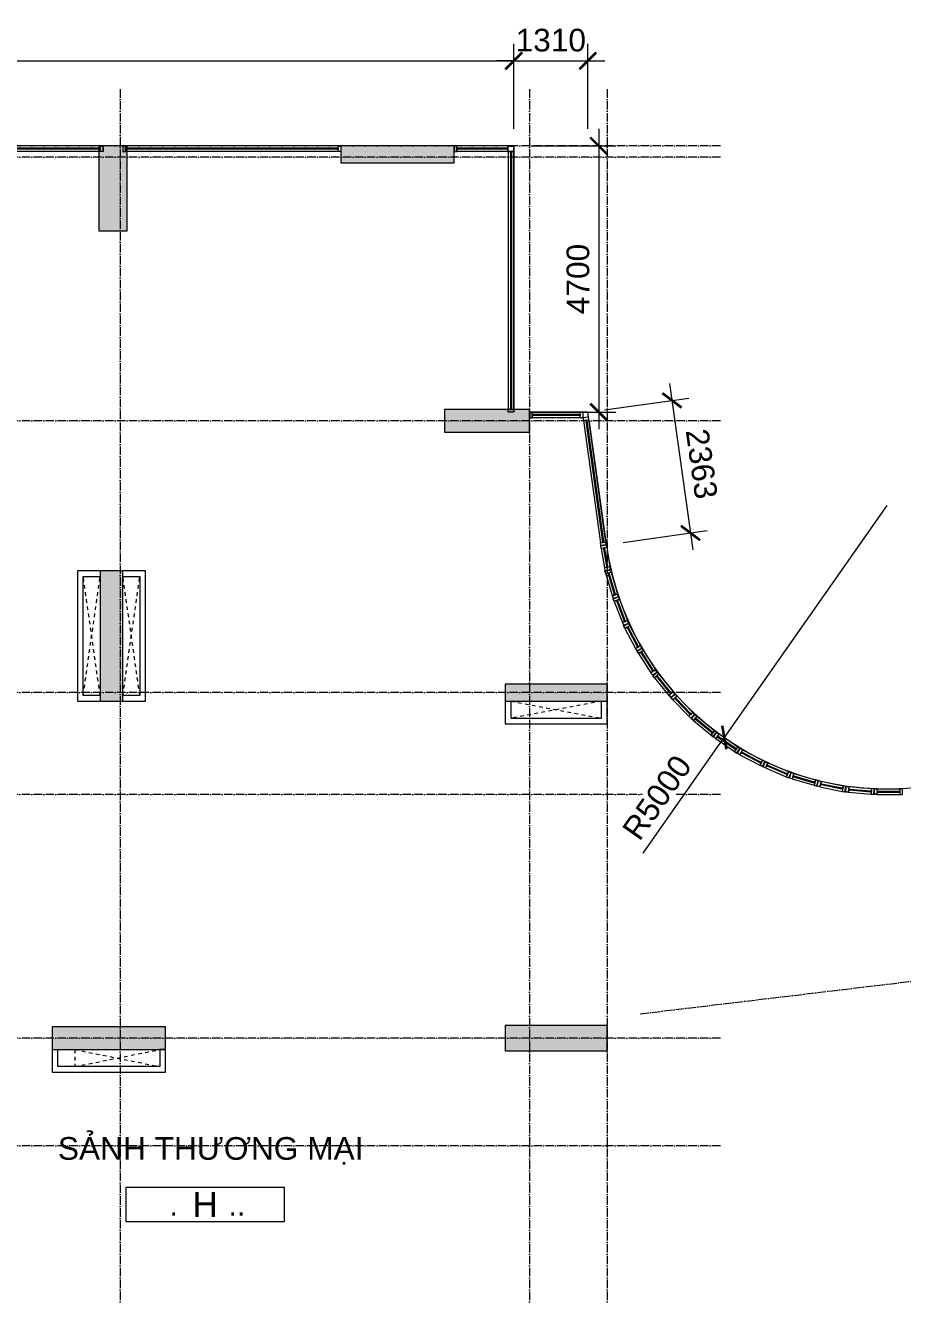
# Model space of a CAD drawing. Header units: millimetres. Extents: x -20211 to 105142, y -25405 to 48204.
# Drawn here: x 30730 to 46216, y 22325 to 44727 of the extents above; entities that cross this region are included whole.
import ezdxf
from ezdxf.enums import TextEntityAlignment as Align

# ---------------------------------------------------------------- set-up
doc = ezdxf.new("R2010")
doc.units = ezdxf.units.MM
doc.linetypes.add('Dash', pattern=[6.35, 3.175, -3.175])
doc.linetypes.add('Grid Line', pattern=[4.2, 3, -0.6, 0, -0.6])
doc.layers.get('Defpoints').update_dxf_attribs({"color": 230})
for name, color, linetype, lineweight in [('A-DETL-GENF-HDLN', 161, 'Dash', 5), ('CHU', 181, 'Continuous', 5), ('CUA', 31, 'Continuous', 9), ('DIM', 1, 'Continuous', 5), ('KI-HIEU-1', 151, 'Continuous', 9), ('NET-CAT', 3, 'Continuous', 15), ('NET-THAY', 2, 'Continuous', 9), ('TRUC', 225, 'Continuous', 5), ('X-COT HAM$0$LC.HA', 8, 'Continuous', 9)]:
    doc.layers.add(name, color=color, linetype=linetype, lineweight=lineweight)
doc.styles.add('Arial', font='arial_0.ttf', dxfattribs={"height": 476.25})
doc.styles.add('Arial_3', font='arial_0.ttf', dxfattribs={"height": 400})
doc.styles.add('TA1', font='arial_0.ttf')
doc.dimstyles.new('D_200_KTx2', dxfattribs={"dimtxt": 400, "dimasz": 300, "dimexe": 300, "dimexo": 300, "dimgap": 160, "dimtad": 1, "dimdec": 0, "dimzin": 9, "dimtxsty": 'TA1', "dimblk": 'ARCHTICK', "dimcen": 1, "dimdle": 300, "dimclrd": 256, "dimclre": 256, "dimclrt": 7, "dimadec": 0, "dimazin": 0, "dimtfac": 1, "dimtdec": 0, "dimtix": 1, "dimtmove": 1, "dimatfit": 3, "dimldrblk": 'ARCHTICK', "dimfxl": 0, "dimtolj": 1, "dimtzin": 0, "dimlwd": -1, "dimlwe": -1, "dimarcsym": 0})

# ---------------------------------------------------------------- blocks, each defined once
blk = doc.blocks.new('_ARCHTICK')
at = {"color": 0, "linetype": 'ByBlock', "const_width": 0.15}
blk.add_lwpolyline([(-0.5, -0.5), (0.5, 0.5)], dxfattribs=at)
blk = doc.blocks.new('*D71')
at = {"layer": 'Defpoints', "color": 0, "transparency": 16777216}
for p in [(39351, 44100), (1301, 42600), (39351, 42600)]:
    blk.add_point(p, dxfattribs=at)
at = {"layer": 'DIM', "transparency": 16777216}
for p, q in [((1301, 42900), (1301, 44400)), ((39351, 42900), (39351, 44400)), ((1001, 44100), (39651, 44100))]:
    blk.add_line(p, q, dxfattribs=at)
at = {"layer": 'DIM', "transparency": 16777216, "xscale": 300, "yscale": 300, "zscale": 300, "rotation": 180}
blk.add_blockref('_ARCHTICK', (1301, 44100), dxfattribs=at)
at = {"layer": 'DIM', "transparency": 16777216, "xscale": 300, "yscale": 300, "zscale": 300}
blk.add_blockref('_ARCHTICK', (39351, 44100), dxfattribs=at)
at = {"layer": 'DIM', "color": 7, "transparency": 16777216, "insert": (20326, 44464), "char_height": 400, "attachment_point": 5, "style": 'TA1'}
blk.add_mtext('\\A1;38050', dxfattribs=at)
blk = doc.blocks.new('*D72')
at = {"layer": 'Defpoints', "color": 0, "transparency": 16777216}
for p in [(40660, 44100), (39351, 42600), (40660, 42600)]:
    blk.add_point(p, dxfattribs=at)
at = {"layer": 'DIM', "transparency": 16777216}
for p, q in [((39351, 42900), (39351, 44400)), ((40660, 42900), (40660, 44400)), ((39351, 44100), (39051, 44100)), ((39351, 44100), (40660, 44100)), ((40660, 44100), (40960, 44100))]:
    blk.add_line(p, q, dxfattribs=at)
at = {"layer": 'DIM', "transparency": 16777216, "xscale": 300, "yscale": 300, "zscale": 300}
blk.add_blockref('_ARCHTICK', (39351, 44100), dxfattribs=at)
at = {"layer": 'DIM', "transparency": 16777216, "xscale": 300, "yscale": 300, "zscale": 300, "rotation": 180}
blk.add_blockref('_ARCHTICK', (40660, 44100), dxfattribs=at)
at = {"layer": 'DIM', "color": 7, "transparency": 16777216, "insert": (40005, 44464), "char_height": 400, "attachment_point": 5, "style": 'TA1'}
blk.add_mtext('\\A1;1310', dxfattribs=at)
blk = doc.blocks.new('*D73')
at = {"layer": 'Defpoints', "color": 0, "transparency": 16777216}
for p in [(39351, 42600), (39351, 37900), (40851, 37900)]:
    blk.add_point(p, dxfattribs=at)
at = {"layer": 'DIM', "transparency": 16777216}
for p, q in [((40851, 42900), (40851, 37600)), ((39651, 42600), (41151, 42600)), ((39651, 37900), (41151, 37900))]:
    blk.add_line(p, q, dxfattribs=at)
at = {"layer": 'DIM', "transparency": 16777216, "xscale": 300, "yscale": 300, "zscale": 300}
for p, rotation in [((40851, 42600), 90), ((40851, 37900), 270)]:
    blk.add_blockref('_ARCHTICK', p, dxfattribs=dict(at, rotation=rotation))
at = {"layer": 'DIM', "color": 7, "transparency": 16777216, "insert": (40486, 40250), "char_height": 400, "attachment_point": 5, "rotation": 90, "style": 'TA1', "bg_fill": 3, "box_fill_scale": 1.1, "bg_fill_color": 256, "bg_fill_true_color": 13158600, "bg_fill_transparency": 0}
blk.add_mtext('\\A1;4700', dxfattribs=at)
blk = doc.blocks.new('*D74')
at = {"layer": 'Defpoints', "color": 0, "transparency": 16777216}
for p in [(40658, 37900), (42471, 35768), (40986, 35560)]:
    blk.add_point(p, dxfattribs=at)
at = {"layer": 'DIM', "transparency": 16777216}
for p, q in [((42102, 38405), (42513, 35470)), ((40955, 37942), (42441, 38149)), ((41283, 35601), (42768, 35809))]:
    blk.add_line(p, q, dxfattribs=at)
at = {"layer": 'DIM', "transparency": 16777216, "xscale": 300, "yscale": 300, "zscale": 300}
for p, rotation in [((42144, 38108), 97.96458560063454), ((42471, 35768), 277.9645856006346)]:
    blk.add_blockref('_ARCHTICK', p, dxfattribs=dict(at, rotation=rotation))
at = {"layer": 'DIM', "color": 7, "transparency": 16777216, "insert": (42668, 36988), "char_height": 400, "attachment_point": 5, "rotation": 277.9646, "style": 'TA1', "bg_fill": 3, "box_fill_scale": 1.1, "bg_fill_color": 256, "bg_fill_true_color": 13158600, "bg_fill_transparency": 0}
blk.add_mtext('\\A1;2363', dxfattribs=at)
blk = doc.blocks.new('*D76')
at = {"layer": 'Defpoints', "color": 0, "transparency": 16777216}
for p in [(45937, 36252), (43068, 32158)]:
    blk.add_point(p, dxfattribs=at)
at = {"layer": 'DIM', "transparency": 16777216}
for p in [(45937, 36252), (41636, 30114)]:
    blk.add_line(p, (43068, 32158), dxfattribs=at)
at = {"layer": 'DIM', "transparency": 16777216, "xscale": 300, "yscale": 300, "zscale": 300, "rotation": 54.98048717896597}
blk.add_blockref('_ARCHTICK', (43068, 32158), dxfattribs=at)
at = {"layer": 'DIM', "color": 7, "transparency": 16777216, "insert": (41881, 31099), "char_height": 400, "attachment_point": 5, "rotation": 54.9805, "style": 'TA1', "bg_fill": 3, "box_fill_scale": 1.1, "bg_fill_color": 256, "bg_fill_true_color": 13158600, "bg_fill_transparency": 0}
blk.add_mtext('\\A1;R5000', dxfattribs=at)
blk = doc.blocks.new('*U86')
at = {"color": 7, "ltscale": 30, "true_color": 0xffffff, "insert": (520, 350), "char_height": 200, "attachment_point": 5, "bg_fill": 3, "box_fill_scale": 1.25, "bg_fill_color": 256, "bg_fill_true_color": 13158600, "bg_fill_transparency": 0}
blk.add_mtext('\\A1;.      ..', dxfattribs=at)
blk.add_lwpolyline([(-200, 200), (1200, 200), (1200, 500), (-200, 500)], close=True)
at = {"color": 7, "style": 'Arial'}
blk.add_attdef('±0.000', text='', height=220, dxfattribs=at).set_placement((500, 350), align=Align.MIDDLE)
blk = doc.blocks.new('ALC1807-ASCENT PLAZA-KET CAU_rvt-1-MẶT BẰNG TẦNG 1')
at = {"layer": 'X-COT HAM$0$LC.HA'}
h = blk.add_hatch(color=256, dxfattribs=at)
h.dxf.hatch_style = 1
h.paths.add_polyline_path([(32526, 42600), (32026, 42600), (32026, 41100), (32526, 41100)])
h = blk.add_hatch(color=256, dxfattribs=at)
h.dxf.hatch_style = 1
h.paths.add_polyline_path([(36301, 42600), (36301, 42300), (38301, 42300), (38301, 42600)])
h = blk.add_hatch(color=256, dxfattribs=at)
h.dxf.hatch_style = 1
h.paths.add_polyline_path([(38131, 37950), (38131, 37550), (39631, 37550), (39631, 37950)])
h = blk.add_hatch(color=256, dxfattribs=at)
h.dxf.hatch_style = 1
h.paths.add_polyline_path([(32451, 35100), (32051, 35100), (32051, 32800), (32451, 32800)])
h = blk.add_hatch(color=256, dxfattribs=at)
h.dxf.hatch_style = 1
h.paths.add_polyline_path([(39201, 33100), (39201, 32800), (41001, 32800), (41001, 33100)])
h = blk.add_hatch(color=256, dxfattribs=at)
h.dxf.hatch_style = 1
h.paths.add_polyline_path([(31201, 27050), (31201, 26650), (33201, 26650), (33201, 27050)])
h = blk.add_hatch(color=256, dxfattribs=at)
h.dxf.hatch_style = 1
h.paths.add_polyline_path([(39200, 27075), (39200, 26625), (41000, 26625), (41000, 27075)])
at = {"ltscale": 1000}
for points in [[(32526, 42600), (32026, 42600), (32026, 41100), (32526, 41100)], [(36301, 42600), (36301, 42300), (38301, 42300), (38301, 42600)], [(38131, 37950), (38131, 37550), (39631, 37550), (39631, 37950)], [(32451, 35100), (32051, 35100), (32051, 32800), (32451, 32800)], [(39201, 33100), (39201, 32800), (41001, 32800), (41001, 33100)], [(31201, 27050), (31201, 26650), (33201, 26650), (33201, 27050)], [(39200, 27075), (39200, 26625), (41000, 26625), (41000, 27075)]]:
    blk.add_lwpolyline(points, close=True, dxfattribs=at)
blk = doc.blocks.new('*U134')
for p, q in [((893, 100, 0), (50, 100, 0)), ((893, 0, 0), (50, 0, 0)), ((880, 58, 0), (63, 58, 0)), ((880, 42, 0), (63, 42, 0))]:
    blk.add_line(p, q)
at = {"ltscale": 100}
for p, q in [((50, 61, 0), (50, 39, 0)), ((50, 61, 0), (50, 39, 0)), ((893, 61, 0), (893, 39, 0)), ((893, 61, 0), (893, 39, 0))]:
    blk.add_line(p, q, dxfattribs=at)
at = {"color": 1, "lineweight": 0, "ltscale": 10}
blk.add_line((57, 50, 0), (886, 50, 0), dxfattribs=at)
at = {"ltscale": 25, "elevation": 0}
for points in [[(0, 0), (50, 0), (50, 100), (0, 100)], [(2, 2), (48, 2), (48, 98), (2, 98)]]:
    blk.add_lwpolyline(points, close=True, dxfattribs=at)
at = {"elevation": 0}
for points in [[(50, 39), (50, 61), (63, 61, -0.414214), (63, 60), (63, 57, -0.414214), (63, 56, -0.414214), (62, 57), (62, 59, 0.414214), (62, 60), (52, 60, 0.414214), (51, 59), (51, 40, 0.414214), (52, 40), (62, 40, 0.414214), (62, 40), (62, 43, -0.414214), (63, 43, -0.414214), (63, 43), (63, 39, -0.414214), (63, 39), (50, 39)], [(893, 39), (893, 61), (880, 61, 0.414214), (880, 60), (880, 57, 0.414214), (880, 56, 0.414214), (881, 57), (881, 59, -0.414214), (881, 60), (891, 60, -0.414214), (892, 59), (892, 40, -0.414214), (891, 40), (881, 40, -0.414214), (881, 40), (881, 43, 0.414214), (880, 43, 0.414214), (880, 43), (880, 39, 0.414214), (880, 39), (893, 39)]]:
    blk.add_lwpolyline(points, format="xyb", dxfattribs=at)
for points in [[(50, 40), (50, 59)], [(50, 40), (50, 59)], [(893, 40), (893, 59)], [(893, 40), (893, 59)]]:
    blk.add_lwpolyline(points, dxfattribs=at)
for points in [[(57, 52, 0.110226), (57, 52), (57, 48, 0.110226), (57, 48, 0.547587), (60, 47, -0.371535), (61, 47, 0.207699), (65, 47, -0.626616), (65, 47, -0.088099), (63, 42), (63, 44), (60, 44), (60, 43), (56, 46, -0.26277), (55, 47), (55, 50), (55, 53, -0.26277), (56, 54), (60, 57), (60, 56), (63, 56), (63, 58, -0.088099), (65, 53, -0.626616), (65, 53, 0.207699), (61, 53, -0.371535), (60, 53, 0.547587)], [(886, 52, -0.110226), (886, 52), (886, 48, -0.110226), (886, 48, -0.547587), (882, 47, 0.371535), (882, 47, -0.207699), (878, 47, 0.626616), (877, 47, 0.088099), (880, 42), (880, 44), (882, 44), (882, 43), (887, 46, 0.26277), (887, 47), (887, 50), (887, 53, 0.26277), (887, 54), (882, 57), (882, 56), (880, 56), (880, 58, 0.088099), (877, 53, 0.626616), (878, 53, -0.207699), (882, 53, 0.371535), (882, 53, -0.547587)]]:
    blk.add_lwpolyline(points, format="xyb", close=True)
for points in [[(57, 47), (57, 52), (886, 52), (886, 47)], [(943, 100), (943, 0), (893, 0), (893, 100)], [(941, 98), (941, 2), (895, 2), (895, 98)]]:
    blk.add_lwpolyline(points, close=True)
blk = doc.blocks.new('*U135')
for p, q in [((450, 100, 0), (50, 100, 0)), ((450, 0, 0), (50, 0, 0)), ((437, 58, 0), (63, 58, 0)), ((437, 42, 0), (63, 42, 0))]:
    blk.add_line(p, q)
at = {"ltscale": 100}
for p, q in [((50, 61, 0), (50, 39, 0)), ((50, 61, 0), (50, 39, 0)), ((450, 61, 0), (450, 39, 0)), ((450, 61, 0), (450, 39, 0))]:
    blk.add_line(p, q, dxfattribs=at)
at = {"color": 1, "lineweight": 0, "ltscale": 10}
blk.add_line((57, 50, 0), (443, 50, 0), dxfattribs=at)
at = {"ltscale": 25, "elevation": 0}
for points in [[(0, 0), (50, 0), (50, 100), (0, 100)], [(2, 2), (48, 2), (48, 98), (2, 98)]]:
    blk.add_lwpolyline(points, close=True, dxfattribs=at)
at = {"elevation": 0}
for points in [[(50, 39), (50, 61), (63, 61, -0.414214), (63, 60), (63, 57, -0.414214), (63, 56, -0.414214), (62, 57), (62, 59, 0.414214), (62, 60), (52, 60, 0.414214), (51, 59), (51, 40, 0.414214), (52, 40), (62, 40, 0.414214), (62, 40), (62, 43, -0.414214), (63, 43, -0.414214), (63, 43), (63, 39, -0.414214), (63, 39), (50, 39)], [(450, 39), (450, 61), (438, 61, 0.414214), (437, 60), (437, 57, 0.414214), (438, 56, 0.414214), (438, 57), (438, 59, -0.414214), (439, 60), (449, 60, -0.414214), (449, 59), (449, 40, -0.414214), (449, 40), (439, 40, -0.414214), (438, 40), (438, 43, 0.414214), (438, 43, 0.414214), (437, 43), (437, 39, 0.414214), (438, 39), (450, 39)]]:
    blk.add_lwpolyline(points, format="xyb", dxfattribs=at)
for points in [[(50, 40), (50, 59)], [(50, 40), (50, 59)], [(450, 40), (450, 59)], [(450, 40), (450, 59)]]:
    blk.add_lwpolyline(points, dxfattribs=at)
for points in [[(57, 52, 0.110226), (57, 52), (57, 48, 0.110226), (57, 48, 0.547587), (60, 47, -0.371535), (61, 47, 0.207699), (65, 47, -0.626616), (65, 47, -0.088099), (63, 42), (63, 44), (60, 44), (60, 43), (56, 46, -0.26277), (55, 47), (55, 50), (55, 53, -0.26277), (56, 54), (60, 57), (60, 56), (63, 56), (63, 58, -0.088099), (65, 53, -0.626616), (65, 53, 0.207699), (61, 53, -0.371535), (60, 53, 0.547587)], [(443, 52, -0.110226), (443, 52), (443, 48, -0.110226), (443, 48, -0.547587), (440, 47, 0.371535), (439, 47, -0.207699), (435, 47, 0.626616), (435, 47, 0.088099), (437, 42), (437, 44), (440, 44), (440, 43), (444, 46, 0.26277), (445, 47), (445, 50), (445, 53, 0.26277), (444, 54), (440, 57), (440, 56), (437, 56), (437, 58, 0.088099), (435, 53, 0.626616), (435, 53, -0.207699), (439, 53, 0.371535), (440, 53, -0.547587)]]:
    blk.add_lwpolyline(points, format="xyb", close=True)
for points in [[(57, 47), (57, 52), (443, 52), (443, 47)], [(500, 100), (500, 0), (450, 0), (450, 100)], [(498, 98), (498, 2), (452, 2), (452, 98)]]:
    blk.add_lwpolyline(points, close=True)
blk = doc.blocks.new('*U137')
for p, q in [((2226, 100, 0), (50, 100, 0)), ((2226, 0, 0), (50, 0, 0)), ((2213, 58, 0), (63, 58, 0)), ((2213, 42, 0), (63, 42, 0))]:
    blk.add_line(p, q)
at = {"ltscale": 100}
for p, q in [((50, 61, 0), (50, 39, 0)), ((50, 61, 0), (50, 39, 0)), ((2226, 61, 0), (2226, 39, 0)), ((2226, 61, 0), (2226, 39, 0))]:
    blk.add_line(p, q, dxfattribs=at)
at = {"color": 1, "lineweight": 0, "ltscale": 10}
blk.add_line((57, 50, 0), (2219, 50, 0), dxfattribs=at)
at = {"ltscale": 25, "elevation": 0}
for points in [[(0, 0), (50, 0), (50, 100), (0, 100)], [(2, 2), (48, 2), (48, 98), (2, 98)]]:
    blk.add_lwpolyline(points, close=True, dxfattribs=at)
at = {"elevation": 0}
for points in [[(50, 39), (50, 61), (63, 61, -0.414214), (63, 60), (63, 57, -0.414214), (63, 56, -0.414214), (62, 57), (62, 59, 0.414214), (62, 60), (52, 60, 0.414214), (51, 59), (51, 40, 0.414214), (52, 40), (62, 40, 0.414214), (62, 40), (62, 43, -0.414214), (63, 43, -0.414214), (63, 43), (63, 39, -0.414214), (63, 39), (50, 39)], [(2226, 39), (2226, 61), (2213, 61, 0.414214), (2213, 60), (2213, 57, 0.414214), (2213, 56, 0.414214), (2214, 57), (2214, 59, -0.414214), (2214, 60), (2224, 60, -0.414214), (2225, 59), (2225, 40, -0.414214), (2224, 40), (2214, 40, -0.414214), (2214, 40), (2214, 43, 0.414214), (2213, 43, 0.414214), (2213, 43), (2213, 39, 0.414214), (2213, 39), (2226, 39)]]:
    blk.add_lwpolyline(points, format="xyb", dxfattribs=at)
for points in [[(50, 40), (50, 59)], [(50, 40), (50, 59)], [(2226, 40), (2226, 59)], [(2226, 40), (2226, 59)]]:
    blk.add_lwpolyline(points, dxfattribs=at)
for points in [[(57, 52, 0.110226), (57, 52), (57, 48, 0.110226), (57, 48, 0.547587), (60, 47, -0.371535), (61, 47, 0.207699), (65, 47, -0.626616), (65, 47, -0.088099), (63, 42), (63, 44), (60, 44), (60, 43), (56, 46, -0.26277), (55, 47), (55, 50), (55, 53, -0.26277), (56, 54), (60, 57), (60, 56), (63, 56), (63, 58, -0.088099), (65, 53, -0.626616), (65, 53, 0.207699), (61, 53, -0.371535), (60, 53, 0.547587)], [(2219, 52, -0.110226), (2219, 52), (2219, 48, -0.110226), (2219, 48, -0.547587), (2216, 47, 0.371535), (2215, 47, -0.207699), (2211, 47, 0.626616), (2211, 47, 0.088099), (2213, 42), (2213, 44), (2216, 44), (2216, 43), (2220, 46, 0.26277), (2220, 47), (2220, 50), (2220, 53, 0.26277), (2220, 54), (2216, 57), (2216, 56), (2213, 56), (2213, 58, 0.088099), (2211, 53, 0.626616), (2211, 53, -0.207699), (2215, 53, 0.371535), (2216, 53, -0.547587)]]:
    blk.add_lwpolyline(points, format="xyb", close=True)
for points in [[(57, 47), (57, 52), (2219, 52), (2219, 47)], [(2276, 100), (2276, 0), (2226, 0), (2226, 100)], [(2274, 98), (2274, 2), (2228, 2), (2228, 98)]]:
    blk.add_lwpolyline(points, close=True)
blk = doc.blocks.new('*U136')
for p, q in [((394, 100, 0), (50, 100, 0)), ((394, 0, 0), (50, 0, 0)), ((381, 58, 0), (63, 58, 0)), ((381, 42, 0), (63, 42, 0))]:
    blk.add_line(p, q)
at = {"ltscale": 100}
for p, q in [((50, 61, 0), (50, 39, 0)), ((50, 61, 0), (50, 39, 0)), ((394, 61, 0), (394, 39, 0)), ((394, 61, 0), (394, 39, 0))]:
    blk.add_line(p, q, dxfattribs=at)
at = {"color": 1, "lineweight": 0, "ltscale": 10}
blk.add_line((57, 50, 0), (388, 50, 0), dxfattribs=at)
at = {"ltscale": 25, "elevation": 0}
for points in [[(0, 0), (50, 0), (50, 100), (0, 100)], [(2, 2), (48, 2), (48, 98), (2, 98)]]:
    blk.add_lwpolyline(points, close=True, dxfattribs=at)
at = {"elevation": 0}
for points in [[(50, 39), (50, 61), (63, 61, -0.414214), (63, 60), (63, 57, -0.414214), (63, 56, -0.414214), (62, 57), (62, 59, 0.414214), (62, 60), (52, 60, 0.414214), (51, 59), (51, 40, 0.414214), (52, 40), (62, 40, 0.414214), (62, 40), (62, 43, -0.414214), (63, 43, -0.414214), (63, 43), (63, 39, -0.414214), (63, 39), (50, 39)], [(394, 39), (394, 61), (382, 61, 0.414214), (381, 60), (381, 57, 0.414214), (382, 56, 0.414214), (382, 57), (382, 59, -0.414214), (383, 60), (393, 60, -0.414214), (393, 59), (393, 40, -0.414214), (393, 40), (383, 40, -0.414214), (382, 40), (382, 43, 0.414214), (382, 43, 0.414214), (381, 43), (381, 39, 0.414214), (382, 39), (394, 39)]]:
    blk.add_lwpolyline(points, format="xyb", dxfattribs=at)
for points in [[(50, 40), (50, 59)], [(50, 40), (50, 59)], [(394, 40), (394, 59)], [(394, 40), (394, 59)]]:
    blk.add_lwpolyline(points, dxfattribs=at)
for points in [[(57, 52, 0.110226), (57, 52), (57, 48, 0.110226), (57, 48, 0.547587), (60, 47, -0.371535), (61, 47, 0.207699), (65, 47, -0.626616), (65, 47, -0.088099), (63, 42), (63, 44), (60, 44), (60, 43), (56, 46, -0.26277), (55, 47), (55, 50), (55, 53, -0.26277), (56, 54), (60, 57), (60, 56), (63, 56), (63, 58, -0.088099), (65, 53, -0.626616), (65, 53, 0.207699), (61, 53, -0.371535), (60, 53, 0.547587)], [(387, 52, -0.110226), (388, 52), (388, 48, -0.110226), (387, 48, -0.547587), (384, 47, 0.371535), (383, 47, -0.207699), (379, 47, 0.626616), (379, 47, 0.088099), (381, 42), (381, 44), (384, 44), (384, 43), (388, 46, 0.26277), (389, 47), (389, 50), (389, 53, 0.26277), (388, 54), (384, 57), (384, 56), (381, 56), (381, 58, 0.088099), (379, 53, 0.626616), (379, 53, -0.207699), (383, 53, 0.371535), (384, 53, -0.547587)]]:
    blk.add_lwpolyline(points, format="xyb", close=True)
for points in [[(57, 47), (57, 52), (388, 52), (388, 47)], [(444, 100), (444, 0), (394, 0), (394, 100)], [(442, 98), (442, 2), (396, 2), (396, 98)]]:
    blk.add_lwpolyline(points, close=True)
blk = doc.blocks.new('*U138')
for p, q in [((4600, 100, 0), (50, 100, 0)), ((4600, 0, 0), (50, 0, 0)), ((4587, 58, 0), (63, 58, 0)), ((4587, 42, 0), (63, 42, 0))]:
    blk.add_line(p, q)
at = {"ltscale": 100}
for p, q in [((50, 61, 0), (50, 39, 0)), ((50, 61, 0), (50, 39, 0)), ((4600, 61, 0), (4600, 39, 0)), ((4600, 61, 0), (4600, 39, 0))]:
    blk.add_line(p, q, dxfattribs=at)
at = {"color": 1, "lineweight": 0, "ltscale": 10}
blk.add_line((57, 50, 0), (4593, 50, 0), dxfattribs=at)
at = {"ltscale": 25, "elevation": 0}
for points in [[(0, 0), (50, 0), (50, 100), (0, 100)], [(2, 2), (48, 2), (48, 98), (2, 98)]]:
    blk.add_lwpolyline(points, close=True, dxfattribs=at)
at = {"elevation": 0}
for points in [[(50, 39), (50, 61), (63, 61, -0.414214), (63, 60), (63, 57, -0.414214), (63, 56, -0.414214), (62, 57), (62, 59, 0.414214), (62, 60), (52, 60, 0.414214), (51, 59), (51, 40, 0.414214), (52, 40), (62, 40, 0.414214), (62, 40), (62, 43, -0.414214), (63, 43, -0.414214), (63, 43), (63, 39, -0.414214), (63, 39), (50, 39)], [(4600, 39), (4600, 61), (4588, 61, 0.414214), (4587, 60), (4587, 57, 0.414214), (4588, 56, 0.414214), (4588, 57), (4588, 59, -0.414214), (4589, 60), (4599, 60, -0.414214), (4599, 59), (4599, 40, -0.414214), (4599, 40), (4589, 40, -0.414214), (4588, 40), (4588, 43, 0.414214), (4588, 43, 0.414214), (4587, 43), (4587, 39, 0.414214), (4588, 39), (4600, 39)]]:
    blk.add_lwpolyline(points, format="xyb", dxfattribs=at)
for points in [[(50, 40), (50, 59)], [(50, 40), (50, 59)], [(4600, 40), (4600, 59)], [(4600, 40), (4600, 59)]]:
    blk.add_lwpolyline(points, dxfattribs=at)
for points in [[(57, 52, 0.110226), (57, 52), (57, 48, 0.110226), (57, 48, 0.547587), (60, 47, -0.371535), (61, 47, 0.207699), (65, 47, -0.626616), (65, 47, -0.088099), (63, 42), (63, 44), (60, 44), (60, 43), (56, 46, -0.26277), (55, 47), (55, 50), (55, 53, -0.26277), (56, 54), (60, 57), (60, 56), (63, 56), (63, 58, -0.088099), (65, 53, -0.626616), (65, 53, 0.207699), (61, 53, -0.371535), (60, 53, 0.547587)], [(4593, 52, -0.110226), (4593, 52), (4593, 48, -0.110226), (4593, 48, -0.547587), (4590, 47, 0.371535), (4589, 47, -0.207699), (4585, 47, 0.626616), (4585, 47, 0.088099), (4587, 42), (4587, 44), (4590, 44), (4590, 43), (4594, 46, 0.26277), (4595, 47), (4595, 50), (4595, 53, 0.26277), (4594, 54), (4590, 57), (4590, 56), (4587, 56), (4587, 58, 0.088099), (4585, 53, 0.626616), (4585, 53, -0.207699), (4589, 53, 0.371535), (4590, 53, -0.547587)]]:
    blk.add_lwpolyline(points, format="xyb", close=True)
for points in [[(57, 47), (57, 52), (4593, 52), (4593, 47)], [(4650, 100), (4650, 0), (4600, 0), (4600, 100)], [(4648, 98), (4648, 2), (4602, 2), (4602, 98)]]:
    blk.add_lwpolyline(points, close=True)
blk = doc.blocks.new('*U139')
for p, q in [((950, 100, 0), (50, 100, 0)), ((950, 0, 0), (50, 0, 0)), ((937, 58, 0), (63, 58, 0)), ((937, 42, 0), (63, 42, 0))]:
    blk.add_line(p, q)
at = {"ltscale": 100}
for p, q in [((50, 61, 0), (50, 39, 0)), ((50, 61, 0), (50, 39, 0)), ((950, 61, 0), (950, 39, 0)), ((950, 61, 0), (950, 39, 0))]:
    blk.add_line(p, q, dxfattribs=at)
at = {"color": 1, "lineweight": 0, "ltscale": 10}
blk.add_line((57, 50, 0), (943, 50, 0), dxfattribs=at)
at = {"ltscale": 25, "elevation": 0}
for points in [[(0, 0), (50, 0), (50, 100), (0, 100)], [(2, 2), (48, 2), (48, 98), (2, 98)]]:
    blk.add_lwpolyline(points, close=True, dxfattribs=at)
at = {"elevation": 0}
for points in [[(50, 39), (50, 61), (63, 61, -0.414214), (63, 60), (63, 57, -0.414214), (63, 56, -0.414214), (62, 57), (62, 59, 0.414214), (62, 60), (52, 60, 0.414214), (51, 59), (51, 40, 0.414214), (52, 40), (62, 40, 0.414214), (62, 40), (62, 43, -0.414214), (63, 43, -0.414214), (63, 43), (63, 39, -0.414214), (63, 39), (50, 39)], [(950, 39), (950, 61), (938, 61, 0.414214), (937, 60), (937, 57, 0.414214), (938, 56, 0.414214), (938, 57), (938, 59, -0.414214), (939, 60), (949, 60, -0.414214), (949, 59), (949, 40, -0.414214), (949, 40), (939, 40, -0.414214), (938, 40), (938, 43, 0.414214), (938, 43, 0.414214), (937, 43), (937, 39, 0.414214), (938, 39), (950, 39)]]:
    blk.add_lwpolyline(points, format="xyb", dxfattribs=at)
for points in [[(50, 40), (50, 59)], [(50, 40), (50, 59)], [(950, 40), (950, 59)], [(950, 40), (950, 59)]]:
    blk.add_lwpolyline(points, dxfattribs=at)
for points in [[(57, 52, 0.110226), (57, 52), (57, 48, 0.110226), (57, 48, 0.547587), (60, 47, -0.371535), (61, 47, 0.207699), (65, 47, -0.626616), (65, 47, -0.088099), (63, 42), (63, 44), (60, 44), (60, 43), (56, 46, -0.26277), (55, 47), (55, 50), (55, 53, -0.26277), (56, 54), (60, 57), (60, 56), (63, 56), (63, 58, -0.088099), (65, 53, -0.626616), (65, 53, 0.207699), (61, 53, -0.371535), (60, 53, 0.547587)], [(943, 52, -0.110226), (943, 52), (943, 48, -0.110226), (943, 48, -0.547587), (940, 47, 0.371535), (939, 47, -0.207699), (935, 47, 0.626616), (935, 47, 0.088099), (937, 42), (937, 44), (940, 44), (940, 43), (944, 46, 0.26277), (945, 47), (945, 50), (945, 53, 0.26277), (944, 54), (940, 57), (940, 56), (937, 56), (937, 58, 0.088099), (935, 53, 0.626616), (935, 53, -0.207699), (939, 53, 0.371535), (940, 53, -0.547587)]]:
    blk.add_lwpolyline(points, format="xyb", close=True)
for points in [[(57, 47), (57, 52), (943, 52), (943, 47)], [(1000, 100), (1000, 0), (950, 0), (950, 100)], [(998, 98), (998, 2), (952, 2), (952, 98)]]:
    blk.add_lwpolyline(points, close=True)
blk = doc.blocks.new('*U144')
for p, q in [((3800, 100, 0), (50, 100, 0)), ((3800, 0, 0), (50, 0, 0)), ((3787, 58, 0), (63, 58, 0)), ((3787, 42, 0), (63, 42, 0))]:
    blk.add_line(p, q)
at = {"ltscale": 100}
for p, q in [((50, 61, 0), (50, 39, 0)), ((50, 61, 0), (50, 39, 0)), ((3800, 61, 0), (3800, 39, 0)), ((3800, 61, 0), (3800, 39, 0))]:
    blk.add_line(p, q, dxfattribs=at)
at = {"color": 1, "lineweight": 0, "ltscale": 10}
blk.add_line((57, 50, 0), (3793, 50, 0), dxfattribs=at)
at = {"ltscale": 25, "elevation": 0}
for points in [[(0, 0), (50, 0), (50, 100), (0, 100)], [(2, 2), (48, 2), (48, 98), (2, 98)]]:
    blk.add_lwpolyline(points, close=True, dxfattribs=at)
at = {"elevation": 0}
for points in [[(50, 39), (50, 61), (63, 61, -0.414214), (63, 60), (63, 57, -0.414214), (63, 56, -0.414214), (62, 57), (62, 59, 0.414214), (62, 60), (52, 60, 0.414214), (51, 59), (51, 40, 0.414214), (52, 40), (62, 40, 0.414214), (62, 40), (62, 43, -0.414214), (63, 43, -0.414214), (63, 43), (63, 39, -0.414214), (63, 39), (50, 39)], [(3800, 39), (3800, 61), (3788, 61, 0.414214), (3787, 60), (3787, 57, 0.414214), (3788, 56, 0.414214), (3788, 57), (3788, 59, -0.414214), (3789, 60), (3799, 60, -0.414214), (3799, 59), (3799, 40, -0.414214), (3799, 40), (3789, 40, -0.414214), (3788, 40), (3788, 43, 0.414214), (3788, 43, 0.414214), (3787, 43), (3787, 39, 0.414214), (3788, 39), (3800, 39)]]:
    blk.add_lwpolyline(points, format="xyb", dxfattribs=at)
for points in [[(50, 40), (50, 59)], [(50, 40), (50, 59)], [(3800, 40), (3800, 59)], [(3800, 40), (3800, 59)]]:
    blk.add_lwpolyline(points, dxfattribs=at)
for points in [[(57, 52, 0.110226), (57, 52), (57, 48, 0.110226), (57, 48, 0.547587), (60, 47, -0.371535), (61, 47, 0.207699), (65, 47, -0.626616), (65, 47, -0.088099), (63, 42), (63, 44), (60, 44), (60, 43), (56, 46, -0.26277), (55, 47), (55, 50), (55, 53, -0.26277), (56, 54), (60, 57), (60, 56), (63, 56), (63, 58, -0.088099), (65, 53, -0.626616), (65, 53, 0.207699), (61, 53, -0.371535), (60, 53, 0.547587)], [(3793, 52, -0.110226), (3793, 52), (3793, 48, -0.110226), (3793, 48, -0.547587), (3790, 47, 0.371535), (3789, 47, -0.207699), (3785, 47, 0.626616), (3785, 47, 0.088099), (3787, 42), (3787, 44), (3790, 44), (3790, 43), (3794, 46, 0.26277), (3795, 47), (3795, 50), (3795, 53, 0.26277), (3794, 54), (3790, 57), (3790, 56), (3787, 56), (3787, 58, 0.088099), (3785, 53, 0.626616), (3785, 53, -0.207699), (3789, 53, 0.371535), (3790, 53, -0.547587)]]:
    blk.add_lwpolyline(points, format="xyb", close=True)
for points in [[(57, 47), (57, 52), (3793, 52), (3793, 47)], [(3850, 100), (3850, 0), (3800, 0), (3800, 100)], [(3848, 98), (3848, 2), (3802, 2), (3802, 98)]]:
    blk.add_lwpolyline(points, close=True)
blk = doc.blocks.new('*U143')
for p, q in [((6050, 100, 0), (50, 100, 0)), ((6050, 0, 0), (50, 0, 0)), ((6037, 58, 0), (63, 58, 0)), ((6037, 42, 0), (63, 42, 0))]:
    blk.add_line(p, q)
at = {"ltscale": 100}
for p, q in [((50, 61, 0), (50, 39, 0)), ((50, 61, 0), (50, 39, 0)), ((6050, 61, 0), (6050, 39, 0)), ((6050, 61, 0), (6050, 39, 0))]:
    blk.add_line(p, q, dxfattribs=at)
at = {"color": 1, "lineweight": 0, "ltscale": 10}
blk.add_line((57, 50, 0), (6043, 50, 0), dxfattribs=at)
at = {"ltscale": 25, "elevation": 0}
for points in [[(0, 0), (50, 0), (50, 100), (0, 100)], [(2, 2), (48, 2), (48, 98), (2, 98)]]:
    blk.add_lwpolyline(points, close=True, dxfattribs=at)
at = {"elevation": 0}
for points in [[(50, 39), (50, 61), (63, 61, -0.414214), (63, 60), (63, 57, -0.414214), (63, 56, -0.414214), (62, 57), (62, 59, 0.414214), (62, 60), (52, 60, 0.414214), (51, 59), (51, 40, 0.414214), (52, 40), (62, 40, 0.414214), (62, 40), (62, 43, -0.414214), (63, 43, -0.414214), (63, 43), (63, 39, -0.414214), (63, 39), (50, 39)], [(6050, 39), (6050, 61), (6038, 61, 0.414214), (6037, 60), (6037, 57, 0.414214), (6038, 56, 0.414214), (6038, 57), (6038, 59, -0.414214), (6039, 60), (6049, 60, -0.414214), (6049, 59), (6049, 40, -0.414214), (6049, 40), (6039, 40, -0.414214), (6038, 40), (6038, 43, 0.414214), (6038, 43, 0.414214), (6037, 43), (6037, 39, 0.414214), (6038, 39), (6050, 39)]]:
    blk.add_lwpolyline(points, format="xyb", dxfattribs=at)
for points in [[(50, 40), (50, 59)], [(50, 40), (50, 59)], [(6050, 40), (6050, 59)], [(6050, 40), (6050, 59)]]:
    blk.add_lwpolyline(points, dxfattribs=at)
for points in [[(57, 52, 0.110226), (57, 52), (57, 48, 0.110226), (57, 48, 0.547587), (60, 47, -0.371535), (61, 47, 0.207699), (65, 47, -0.626616), (65, 47, -0.088099), (63, 42), (63, 44), (60, 44), (60, 43), (56, 46, -0.26277), (55, 47), (55, 50), (55, 53, -0.26277), (56, 54), (60, 57), (60, 56), (63, 56), (63, 58, -0.088099), (65, 53, -0.626616), (65, 53, 0.207699), (61, 53, -0.371535), (60, 53, 0.547587)], [(6043, 52, -0.110226), (6043, 52), (6043, 48, -0.110226), (6043, 48, -0.547587), (6040, 47, 0.371535), (6039, 47, -0.207699), (6035, 47, 0.626616), (6035, 47, 0.088099), (6037, 42), (6037, 44), (6040, 44), (6040, 43), (6044, 46, 0.26277), (6045, 47), (6045, 50), (6045, 53, 0.26277), (6044, 54), (6040, 57), (6040, 56), (6037, 56), (6037, 58, 0.088099), (6035, 53, 0.626616), (6035, 53, -0.207699), (6039, 53, 0.371535), (6040, 53, -0.547587)]]:
    blk.add_lwpolyline(points, format="xyb", close=True)
for points in [[(57, 47), (57, 52), (6043, 52), (6043, 47)], [(6100, 100), (6100, 0), (6050, 0), (6050, 100)], [(6098, 98), (6098, 2), (6052, 2), (6052, 98)]]:
    blk.add_lwpolyline(points, close=True)
blk = doc.blocks.new('A$C293040F0')
blk.add_wipeout([(0, 100), (100, 100), (100, 0), (0, 0)]).dxf.layer = 'CUA'
at = {"layer": 'CUA'}
for points in [[(100, 0), (0, 0), (0, 100), (100, 100)], [(98, 2), (2, 2), (2, 98), (98, 98)]]:
    blk.add_lwpolyline(points, close=True, dxfattribs=at)

msp = doc.modelspace()

# ---------------------------------------------------------------- linework, layer by layer
at = {"layer": 'A-DETL-GENF-HDLN', "ltscale": 20}
for p, q in [((32050.7, 32899.9), (31750.7, 34999.9)), ((31750.7, 32899.9), (32049.9, 34999.9)), ((32750.7, 32899.9), (32450.7, 34999.9)), ((32450.7, 32899.9), (32749.9, 34999.9)), ((31600.5, 26649.9), (33100.5, 26349.9)), ((31600.5, 26649.9), (31600.5, 26349.1)), ((31600.5, 26349.1), (33100.5, 26649.1))]:
    msp.add_line(p, q, dxfattribs=at)
for points in [[(39300.5, 32799.9), (40900.5, 32499.9)], [(40900.5, 32799.9), (39300.5, 32499.9)]]:
    msp.add_lwpolyline(points, dxfattribs=at)
at = {"layer": 'NET-CAT'}
for p, q in [((31650.7, 35099.9), (31650.7, 32799.9)), ((32050.7, 35099.9), (31650.7, 35099.9)), ((31750.7, 32899.9), (31750.7, 34999.9)), ((31750.7, 34999.9), (32050.7, 34999.9)), ((32850.6, 35099.9), (32450.7, 35099.9)), ((32450.7, 34999.9), (32750.6, 34999.9)), ((32750.6, 34999.9), (32750.6, 32899.9)), ((32850.6, 32799.9), (32850.6, 35099.9)), ((31650.7, 32799.9), (32050.7, 32799.9)), ((32050.7, 32899.9), (31750.7, 32899.9)), ((32750.6, 32899.9), (32450.7, 32899.9)), ((32450.7, 32799.9), (32850.6, 32799.9)), ((31200.5, 26649.9), (31200.5, 26249.9)), ((31300.5, 26349.9), (31300.5, 26649.9)), ((33100.5, 26649.9), (33100.5, 26349.9)), ((33200.5, 26649.9), (33100.5, 26649.9)), ((33200.5, 26249.9), (33200.5, 26649.9)), ((31200.5, 26249.9), (33200.5, 26249.9)), ((33100.5, 26349.9), (31300.5, 26349.9))]:
    msp.add_line(p, q, dxfattribs=at)
for points in [[(39200.5, 32799.9), (39200.5, 32399.9), (41000.5, 32399.9), (41000.5, 32799.9)], [(39300.5, 32799.9), (39300.5, 32499.9), (40900.5, 32499.9), (40900.5, 32799.9)]]:
    msp.add_lwpolyline(points, dxfattribs=at)
at = {"layer": 'NET-THAY'}
for p, q in [((32100.5, 42599.9), (26000.5, 42599.9)), ((36300.5, 42599.9), (32450.5, 42599.9)), ((39350.5, 42599.9), (38300.5, 42599.9)), ((39350.5, 37899.9), (39350.5, 42599.9)), ((40660.1, 37899.9), (39630.5, 37899.9)), ((40985.5, 35559.7), (40660.1, 37899.9))]:
    msp.add_line(p, q, dxfattribs=at)
msp.add_arc((45937.3, 36252.5), 5000, 187.96459, 284.64287, dxfattribs=at)
at = {"layer": 'TRUC', "linetype": 'Grid Line', "ltscale": 50}
for p, q in [((32400.5, 43599.9), (32400.5, -4500.1)), ((39630.5, 43599.9), (39630.5, -7167.6)), ((41000.5, 43599.9), (41000.5, -4500.1)), ((43000.5, 42599.9), (-11036.3, 42599.9)), ((43000.5, 42399.9), (-14407, 42399.9)), ((43000.5, 37749.9), (-12092.4, 37749.9)), ((41585.2, 27281.7), (97259.7, 33950.9)), ((43000.5, 32949.9), (-12092.4, 32949.9)), ((43000.5, 31149.9), (-14407, 31149.9)), ((43000.5, 26849.9), (-12067.8, 26849.9)), ((43000.5, 24949.9), (-14407, 24949.9))]:
    msp.add_line(p, q, dxfattribs=at)

# ---------------------------------------------------------------- block references
at = {"layer": 'CUA', "extrusion": (1.23645e-08, -1.17273e-08, 1)}
for name, p in [('*U143', (26000.5, 42499.9, 0)), ('*U144', (32450.5, 42499.9, 0))]:
    msp.add_blockref(name, p, dxfattribs=at)

# ---------------------------------------------------------------- texts
at = {"layer": 'CHU', "color": 7, "insert": (31303.6, 25105.1), "char_height": 400, "width": 5559.04, "attachment_point": 1, "line_spacing_factor": 0.936439, "style": 'Arial_3'}
msp.add_mtext('\\pt2540,5080,7620,10160,12700,15240,17780,20320,22860,25400,27940,30480,33020,35560,38100,40640,43180,45720,48260,50800,53340,55880,58420,60960,63500,66040,68580,71120,73660,76200,78740,81280;SẢNH THƯƠNG MẠI', dxfattribs=at)

# ---------------------------------------------------------------- dimensions: what is measured, and where the dimension line sits
at = {"layer": 'DIM'}
for base, p1, p2, picture, middle in [((39350.5, 44099.9), (1300.5, 42599.9), (39350.5, 42599.9), '*D71', (20325.5, 44464.3)), ((40660.1, 44099.9), (39350.5, 42599.9), (40660.1, 42599.9), '*D72', (40005.3, 44464.3))]:
    dim = msp.add_linear_dim(base=base, p1=p1, p2=p2, dimstyle='D_200_KTx2', dxfattribs=at)
    dim.commit()
    dim.dimension.update_dxf_attribs({"geometry": picture, "text_midpoint": middle})

# ---------------------------------------------------------------- next in the draw order: block references
at = {"layer": 'KI-HIEU-1', "linetype": 'ByBlock', "xscale": 2, "yscale": 2, "zscale": 2}
msp.add_blockref('*U86', (32902.8, 23217), dxfattribs=at).add_auto_attribs({'±0.000': 'H'})

# ---------------------------------------------------------------- next in the draw order: dimensions: what is measured, and where the dimension line sits
at = {"layer": 'DIM'}
dim = msp.add_linear_dim(base=(40850.5, 37899.9), p1=(39350.5, 42599.9), p2=(39350.5, 37899.9), angle=90, dimstyle='D_200_KTx2', override={"dimtfill": 1, "dimarcsym": 2}, dxfattribs=at)
dim.commit()
dim.dimension.update_dxf_attribs({"geometry": '*D73', "text_midpoint": (40486.3, 40249.9)})

# ---------------------------------------------------------------- next in the draw order: block references
at = {"layer": 'CUA', "extrusion": (1.23645e-08, -1.17273e-08, 1)}
msp.add_blockref('*U139', (38300.5, 42499.9, 0), dxfattribs=at)
at = {"layer": 'CUA', "extrusion": (-1.17273e-08, 1.23645e-08, 1), "xscale": -1, "rotation": 270}
msp.add_blockref('*U138', (39250.5, 37899.9, 0), dxfattribs=at)

# ---------------------------------------------------------------- next in the draw order: dimensions: what is measured, and where the dimension line sits
at = {"layer": 'DIM'}
dim = msp.add_aligned_dim(p1=(40658.1, 37899.9), p2=(40985.5, 35559.7), distance=1500, dimstyle='D_200_KTx2', override={"dimtfill": 1, "dimarcsym": 2}, dxfattribs=at)
dim.commit()
dim.dimension.update_dxf_attribs({"geometry": '*D74', "text_midpoint": (42668.2, 36988.1)})

# ---------------------------------------------------------------- next in the draw order: block references
at = {"layer": 'CUA', "extrusion": (1.23645e-08, -1.17273e-08, 1)}
msp.add_blockref('*U134', (39630.5, 37799.9, 0), dxfattribs=at)
at = {"layer": 'CUA', "xscale": -1, "rotation": 277.9165544432059}
msp.add_blockref('*U137', (40886.5, 35545.9, 0), dxfattribs=at)
at = {"layer": 'CUA', "extrusion": (-2.44263e-09, -4.02592e-10, 1), "rotation": 99.35928619107857}
msp.add_blockref('*U136', (41057.7, 35121.5, 0), dxfattribs=at)

# ---------------------------------------------------------------- next in the draw order: dimensions: what is measured, and where the dimension line sits
at = {"layer": 'DIM'}
dim = msp.add_radius_dim(center=(45937.3, 36252.5), mpoint=(43068, 32157.7), dimstyle='D_200_KTx2', override={"dimtfill": 1, "dimarcsym": 2}, dxfattribs=at)
dim.commit()
dim.dimension.update_dxf_attribs({"geometry": '*D76', "text_midpoint": (41881.4, 31099)})

# ---------------------------------------------------------------- next in the draw order: block references
at = {"layer": 'CUA', "extrusion": (-2.37406e-09, -7.01693e-10, 1), "rotation": 106.4659465210785}
msp.add_blockref('*U135', (41199.5, 34642, 0), dxfattribs=at)
at = {"layer": 'CUA', "extrusion": (-2.3099e-09, -8.90446e-10, 1), "rotation": 111.0812229579744}
msp.add_blockref('*U135', (41379.3, 34175.5, 0), dxfattribs=at)
at = {"layer": 'CUA', "extrusion": (-2.18754e-09, -1.15895e-09, 1), "rotation": 117.9144941906784}
msp.add_blockref('*U135', (41613.4, 33733.7, 0), dxfattribs=at)
at = {"layer": 'CUA', "extrusion": (-2.0872e-09, -1.33122e-09, 1), "rotation": 122.5297706275696}
msp.add_blockref('*U135', (41882.3, 33312.1, 0), dxfattribs=at)
at = {"layer": 'CUA', "extrusion": (-1.91398e-09, -1.57009e-09, 1), "rotation": 129.3630418602874}
msp.add_blockref('*U135', (42199.4, 32925.6, 0), dxfattribs=at)
at = {"layer": 'CUA', "extrusion": (-1.78144e-09, -1.71901e-09, 1), "rotation": 133.9783182971684}
msp.add_blockref('*U135', (42546.6, 32565.8, 0), dxfattribs=at)
at = {"layer": 'CUA', "extrusion": (-1.56425e-09, -1.91876e-09, 1), "rotation": 140.8115895298847}
msp.add_blockref('*U135', (42934.1, 32249.8, 0), dxfattribs=at)
at = {"layer": 'CUA', "extrusion": (-1.40479e-09, -2.0384e-09, 1), "rotation": 145.4268659679716}
msp.add_blockref('*U135', (43345.8, 31966.1, 0), dxfattribs=at)
at = {"layer": 'CUA', "extrusion": (-1.15228e-09, -2.19107e-09, 1), "rotation": 152.2601371974746}
msp.add_blockref('*U135', (43788.3, 31733.4, 0), dxfattribs=at)
at = {"layer": 'CUA', "extrusion": (-9.72241e-10, -2.27668e-09, 1), "rotation": 156.8754136385561}
msp.add_blockref('*U135', (44248.2, 31537, 0), dxfattribs=at)
at = {"layer": 'CUA', "extrusion": (-6.94454e-10, -2.37618e-09, 1), "rotation": 163.7086848654087}
msp.add_blockref('*U135', (44728.1, 31396.7, 0), dxfattribs=at)
at = {"layer": 'CUA', "extrusion": (-5.01003e-10, -2.42436e-09, 1), "rotation": 168.3239613092656}
msp.add_blockref('*U135', (45217.7, 31295.5, 0), dxfattribs=at)
at = {"layer": 'CUA', "extrusion": (-2.08993e-10, -2.46675e-09, 1), "rotation": 175.1572325345931}
msp.add_blockref('*U135', (45716, 31253.3, 0), dxfattribs=at)
at = {"layer": 'CUA', "extrusion": (-9.82918e-12, -2.47557e-09, 1), "rotation": 179.7725089788819}
msp.add_blockref('*U135', (46216, 31251.4, 0), dxfattribs=at)
at = {"layer": 'NET-CAT'}
msp.add_blockref('ALC1807-ASCENT PLAZA-KET CAU_rvt-1-MẶT BẰNG TẦNG 1', (0, 0), dxfattribs=at)

# ---------------------------------------------------------------- next in the draw order: block references
at = {"layer": 'CUA'}
msp.add_blockref('A$C293040F0', (39250.5, 42499.9, 0), dxfattribs=at)

doc.saveas('drawing.dxf')
